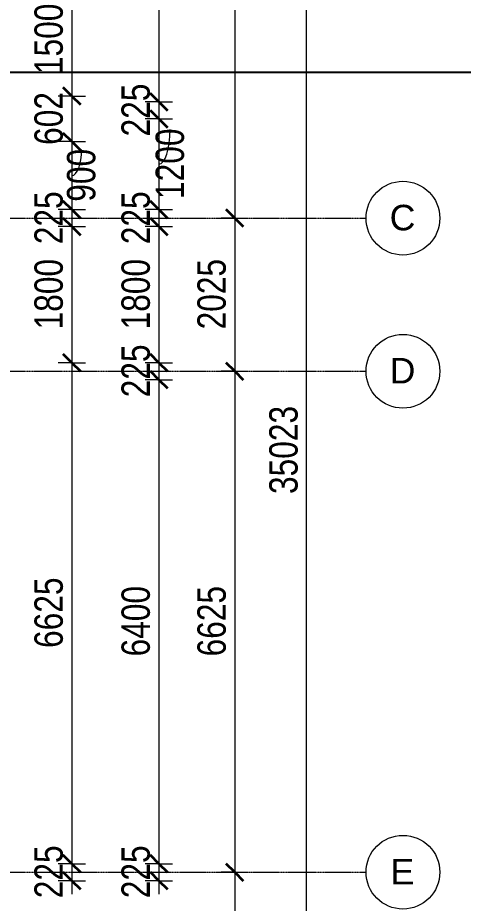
# Model space of a CAD drawing. Header units: millimetres. Extents: x -35190 to 411743, y -233114 to 23872.
# Drawn here: x 42470 to 48356, y -9164 to 2548 of the extents above; entities that cross this region are included whole.
import ezdxf

# ---------------------------------------------------------------- set-up
doc = ezdxf.new("R2010")
doc.units = ezdxf.units.MM
doc.linetypes.add('Grid Line', pattern=[22.225, 12.7, -3.175, 3.175, -3.175])
for name, color, linetype, lineweight in [('A-ANNO-DIMS', 211, 'Continuous', 9), ('A-ANNO-DIMS-75', 211, 'Continuous', 9), ('S-GRID', 1, 'Continuous', 9), ('S-GRID-IDEN', 1, 'Continuous', 9)]:
    doc.layers.add(name, color=color, linetype=linetype, lineweight=lineweight)
doc.styles.add('Arial_2', font='arial.ttf', dxfattribs={"height": 337.5})
doc.styles.add('Arial_3', font='arial.ttf', dxfattribs={"width": 0.8, "height": 375})
doc.dimstyles.new('main_4_5mm', dxfattribs={"dimscale": 304.8, "dimtxt": 382.597275, "dimasz": 0.738189, "dimexe": 0.590551, "dimexo": 0.0625, "dimgap": 0.024606, "dimtad": 1, "dimdec": 0, "dimzin": 0, "dimdsep": 46, "dimtxsty": 'Arial_3', "dimblk1": 'OBLIQUE', "dimblk2": 'OBLIQUE', "dimsah": 1, "dimcen": 0.09, "dimdle": 0.590551, "dimazin": 0, "dimtfac": 1, "dimtdec": 4, "dimtix": 1, "dimtmove": 0, "dimatfit": 3, "dimfxl": 0.590551, "dimfxlon": 1, "dimtvp": 1, "dimtolj": 1, "dimtzin": 0, "dimarcsym": 2})
doc.dimstyles.new('main_4_5mm_1', dxfattribs={"dimscale": 304.8, "dimtxt": 382.597275, "dimasz": 0.738189, "dimexe": 0.590551, "dimexo": 0.0625, "dimgap": 0.024606, "dimtad": 1, "dimdec": 0, "dimzin": 0, "dimdsep": 46, "dimtxsty": 'Arial_3', "dimblk1": 'OBLIQUE', "dimblk2": 'OBLIQUE', "dimsah": 1, "dimcen": 0.09, "dimdle": 0.590551, "dimazin": 0, "dimtfac": 1, "dimtdec": 4, "dimtix": 1, "dimtmove": 1, "dimatfit": 3, "dimfxl": 0.590551, "dimfxlon": 1, "dimtvp": 1, "dimtolj": 1, "dimtzin": 0, "dimarcsym": 2})
doc.dimstyles.new('main_4_5mm_2', dxfattribs={"dimscale": 304.8, "dimtxt": 382.597275, "dimasz": 0.738189, "dimexe": 0.590551, "dimexo": 0.0625, "dimgap": 0.024606, "dimtad": 1, "dimdec": 0, "dimzin": 0, "dimdsep": 46, "dimtxsty": 'Arial_3', "dimblk1": 'OBLIQUE', "dimblk2": 'OBLIQUE', "dimsah": 1, "dimcen": 0.09, "dimdle": 0.590551, "dimazin": 0, "dimtfac": 1, "dimtdec": 4, "dimtix": 1, "dimtmove": 0, "dimatfit": 3, "dimfxl": 0.590551, "dimfxlon": 1, "dimtvp": 1, "dimtolj": 1, "dimtzin": 0, "dimarcsym": 2})

# ---------------------------------------------------------------- blocks, each defined once
blk = doc.blocks.new('Grid - M_Grid Head - Circle-24584-GROUND FLOOR')
at = {"layer": 'S-GRID-IDEN'}
blk.add_circle((0, 0), 6.5, dxfattribs=at)
blk = doc.blocks.new('DIMBLOCK294-GROUND FLOOR')
at = {"layer": 'A-ANNO-DIMS-75', "lineweight": 35, "transparency": 16777216}
for p, q in [((43185, 3012), (43072, 3124)), ((43185, 3012), (43297, 2899)), ((43185, 1512), (43072, 1624)), ((43185, 1512), (43297, 1399))]:
    blk.add_line(p, q, dxfattribs=at)
at = {"layer": 'A-ANNO-DIMS-75', "transparency": 16777216}
for p, q in [((43185, 3012), (43005, 3012)), ((43185, 3012), (43185, 1512)), ((43185, 3012), (43365, 3012)), ((43185, 1512), (43005, 1512)), ((43185, 1512), (43365, 1512))]:
    blk.add_line(p, q, dxfattribs=at)
at = {"layer": 'A-ANNO-DIMS-75', "color": 0, "transparency": 16777216, "insert": (42690, 1803), "char_height": 375, "width": 1101.88, "attachment_point": 1, "rotation": 90, "line_spacing_factor": 0.941778, "style": 'Arial_3'}
blk.add_mtext('1500', dxfattribs=at)
blk = doc.blocks.new('_Oblique')
at = {"color": 0, "linetype": 'ByBlock', "lineweight": -2}
blk.add_line((-0.5, -0.5), (0.5, 0.5), dxfattribs=at)
blk = doc.blocks.new('DIMBLOCK295-GROUND FLOOR')
at = {"layer": 'A-ANNO-DIMS-75', "lineweight": 35, "transparency": 16777216}
for p, q in [((43185, 1512), (43072, 1624)), ((43185, 1512), (43297, 1399)), ((43185, 910), (43072, 1022)), ((43185, 910), (43297, 797))]:
    blk.add_line(p, q, dxfattribs=at)
at = {"layer": 'A-ANNO-DIMS-75', "transparency": 16777216}
for p, q in [((43185, 1512), (43005, 1512)), ((43185, 1512), (43185, 910)), ((43185, 1512), (43365, 1512)), ((43185, 910), (43005, 910)), ((43185, 910), (43365, 910))]:
    blk.add_line(p, q, dxfattribs=at)
at = {"layer": 'A-ANNO-DIMS-75', "color": 0, "transparency": 16777216, "insert": (42690, 866), "char_height": 375, "width": 826.41, "attachment_point": 1, "rotation": 90, "line_spacing_factor": 0.941778, "style": 'Arial_3'}
blk.add_mtext('602', dxfattribs=at)
blk = doc.blocks.new('DIMBLOCK296-GROUND FLOOR')
at = {"layer": 'A-ANNO-DIMS-75', "lineweight": 35, "transparency": 16777216}
for p, q in [((43185, 910), (43072, 1022)), ((43185, 910), (43297, 797)), ((43185, 10), (43072, 122)), ((43185, 10), (43297, -103))]:
    blk.add_line(p, q, dxfattribs=at)
at = {"layer": 'A-ANNO-DIMS-75', "transparency": 16777216}
for p, q in [((43185, 910), (43005, 910)), ((43185, 910), (43185, 10)), ((43185, 910), (43365, 910)), ((43185, 10), (43005, 10)), ((43185, 10), (43365, 10))]:
    blk.add_line(p, q, dxfattribs=at)
blk.add_ellipse((43185, 804), major_axis=(0, 344), ratio=0.371313, start_param=3.141593, end_param=4.712389, dxfattribs=at)
at = {"layer": 'A-ANNO-DIMS-75', "color": 0, "transparency": 16777216, "insert": (43120, 115), "char_height": 375, "width": 826.41, "attachment_point": 1, "rotation": 90, "line_spacing_factor": 0.941778, "style": 'Arial_3'}
blk.add_mtext('900', dxfattribs=at)
blk = doc.blocks.new('DIMBLOCK297-GROUND FLOOR')
at = {"layer": 'A-ANNO-DIMS-75', "lineweight": 35, "transparency": 16777216}
for p, q in [((43185, 10), (43072, 122)), ((43185, 10), (43297, -103)), ((43185, -215), (43072, -103)), ((43185, -215), (43297, -328))]:
    blk.add_line(p, q, dxfattribs=at)
at = {"layer": 'A-ANNO-DIMS-75', "transparency": 16777216}
for p, q in [((43185, 10), (43005, 10)), ((43185, 10), (43185, -215)), ((43185, 10), (43365, 10)), ((43185, -215), (43005, -215)), ((43185, -215), (43365, -215))]:
    blk.add_line(p, q, dxfattribs=at)
at = {"layer": 'A-ANNO-DIMS-75', "color": 0, "transparency": 16777216, "insert": (42690, -447), "char_height": 375, "width": 826.41, "attachment_point": 1, "rotation": 90, "line_spacing_factor": 0.941778, "style": 'Arial_3'}
blk.add_mtext('225', dxfattribs=at)
blk = doc.blocks.new('DIMBLOCK298-GROUND FLOOR')
at = {"layer": 'A-ANNO-DIMS-75', "lineweight": 35, "transparency": 16777216}
for p, q in [((43185, -215), (43072, -103)), ((43185, -215), (43297, -328)), ((43185, -2015), (43072, -1903)), ((43185, -2015), (43297, -2128))]:
    blk.add_line(p, q, dxfattribs=at)
at = {"layer": 'A-ANNO-DIMS-75', "transparency": 16777216}
for p, q in [((43185, -215), (43005, -215)), ((43185, -215), (43185, -2015)), ((43185, -215), (43365, -215)), ((43185, -2015), (43005, -2015)), ((43185, -2015), (43365, -2015))]:
    blk.add_line(p, q, dxfattribs=at)
at = {"layer": 'A-ANNO-DIMS-75', "color": 0, "transparency": 16777216, "insert": (42690, -1574), "char_height": 375, "width": 1101.88, "attachment_point": 1, "rotation": 90, "line_spacing_factor": 0.941778, "style": 'Arial_3'}
blk.add_mtext('1800', dxfattribs=at)
blk = doc.blocks.new('DIMBLOCK299-GROUND FLOOR')
at = {"layer": 'A-ANNO-DIMS-75', "lineweight": 35, "transparency": 16777216}
for p, q in [((43185, -2015), (43072, -1903)), ((43185, -2015), (43297, -2128)), ((43185, -8640), (43072, -8528)), ((43185, -8640), (43297, -8753))]:
    blk.add_line(p, q, dxfattribs=at)
at = {"layer": 'A-ANNO-DIMS-75', "transparency": 16777216}
for p, q in [((43185, -2015), (43005, -2015)), ((43185, -2015), (43185, -8640)), ((43185, -2015), (43365, -2015)), ((43185, -8640), (43005, -8640)), ((43185, -8640), (43365, -8640))]:
    blk.add_line(p, q, dxfattribs=at)
at = {"layer": 'A-ANNO-DIMS-75', "color": 0, "transparency": 16777216, "insert": (42690, -5787), "char_height": 375, "width": 1101.88, "attachment_point": 1, "rotation": 90, "line_spacing_factor": 0.941778, "style": 'Arial_3'}
blk.add_mtext('6625', dxfattribs=at)
blk = doc.blocks.new('DIMBLOCK300-GROUND FLOOR')
at = {"layer": 'A-ANNO-DIMS-75', "lineweight": 35, "transparency": 16777216}
for p, q in [((43185, -8640), (43072, -8528)), ((43185, -8640), (43297, -8753)), ((43185, -8865), (43072, -8753)), ((43185, -8865), (43297, -8978))]:
    blk.add_line(p, q, dxfattribs=at)
at = {"layer": 'A-ANNO-DIMS-75', "transparency": 16777216}
for p, q in [((43185, -8640), (43005, -8640)), ((43185, -8640), (43185, -9045)), ((43185, -8640), (43365, -8640)), ((43185, -8865), (43005, -8865)), ((43185, -8865), (43365, -8865))]:
    blk.add_line(p, q, dxfattribs=at)
at = {"layer": 'A-ANNO-DIMS-75', "color": 0, "transparency": 16777216, "insert": (42690, -9097), "char_height": 375, "width": 826.41, "attachment_point": 1, "rotation": 90, "line_spacing_factor": 0.941778, "style": 'Arial_3'}
blk.add_mtext('225', dxfattribs=at)
blk = doc.blocks.new('DIMBLOCK302-GROUND FLOOR')
at = {"layer": 'A-ANNO-DIMS-75', "lineweight": 35, "transparency": 16777216}
for p, q in [((44335, 14110), (44222, 14222)), ((44335, 14110), (44447, 13997)), ((44335, 1435), (44222, 1547)), ((44335, 1435), (44447, 1322))]:
    blk.add_line(p, q, dxfattribs=at)
at = {"layer": 'A-ANNO-DIMS-75', "transparency": 16777216}
for p, q in [((44335, 14110), (44155, 14110)), ((44335, 14110), (44335, 1435)), ((44335, 14110), (44515, 14110)), ((44335, 1435), (44155, 1435)), ((44335, 1435), (44515, 1435))]:
    blk.add_line(p, q, dxfattribs=at)
at = {"layer": 'A-ANNO-DIMS-75', "color": 0, "transparency": 16777216, "insert": (43840, 7198), "char_height": 375, "width": 1377.35, "attachment_point": 1, "rotation": 90, "line_spacing_factor": 0.941778, "style": 'Arial_3'}
blk.add_mtext('12675', dxfattribs=at)
blk = doc.blocks.new('DIMBLOCK303-GROUND FLOOR')
at = {"layer": 'A-ANNO-DIMS-75', "lineweight": 35, "transparency": 16777216}
for p, q in [((44335, 1435), (44222, 1547)), ((44335, 1435), (44447, 1322)), ((44335, 1210), (44222, 1322)), ((44335, 1210), (44447, 1097))]:
    blk.add_line(p, q, dxfattribs=at)
at = {"layer": 'A-ANNO-DIMS-75', "transparency": 16777216}
for p, q in [((44335, 1435), (44155, 1435)), ((44335, 1435), (44335, 1210)), ((44335, 1435), (44515, 1435)), ((44335, 1210), (44155, 1210)), ((44335, 1210), (44515, 1210))]:
    blk.add_line(p, q, dxfattribs=at)
at = {"layer": 'A-ANNO-DIMS-75', "color": 0, "transparency": 16777216, "insert": (43840, 978), "char_height": 375, "width": 826.41, "attachment_point": 1, "rotation": 90, "line_spacing_factor": 0.941778, "style": 'Arial_3'}
blk.add_mtext('225', dxfattribs=at)
blk = doc.blocks.new('DIMBLOCK304-GROUND FLOOR')
at = {"layer": 'A-ANNO-DIMS-75', "lineweight": 35, "transparency": 16777216}
for p, q in [((44335, 1210), (44222, 1322)), ((44335, 1210), (44447, 1097)), ((44335, 10), (44222, 122)), ((44335, 10), (44447, -103))]:
    blk.add_line(p, q, dxfattribs=at)
at = {"layer": 'A-ANNO-DIMS-75', "transparency": 16777216}
for p, q in [((44335, 1210), (44155, 1210)), ((44335, 1210), (44335, 10)), ((44335, 1210), (44515, 1210)), ((44335, 10), (44155, 10)), ((44335, 10), (44515, 10))]:
    blk.add_line(p, q, dxfattribs=at)
blk.add_ellipse((44335, 1069), major_axis=(0, 459), ratio=0.32362, start_param=3.141593, end_param=4.712389, dxfattribs=at)
at = {"layer": 'A-ANNO-DIMS-75', "color": 0, "transparency": 16777216, "insert": (44291, 151), "char_height": 375, "width": 1101.88, "attachment_point": 1, "rotation": 90, "line_spacing_factor": 0.941778, "style": 'Arial_3'}
blk.add_mtext('1200', dxfattribs=at)
blk = doc.blocks.new('DIMBLOCK305-GROUND FLOOR')
at = {"layer": 'A-ANNO-DIMS-75', "lineweight": 35, "transparency": 16777216}
for p, q in [((44335, 10), (44222, 122)), ((44335, 10), (44447, -103)), ((44335, -215), (44222, -103)), ((44335, -215), (44447, -328))]:
    blk.add_line(p, q, dxfattribs=at)
at = {"layer": 'A-ANNO-DIMS-75', "transparency": 16777216}
for p, q in [((44335, 10), (44155, 10)), ((44335, 10), (44335, -215)), ((44335, 10), (44515, 10)), ((44335, -215), (44155, -215)), ((44335, -215), (44515, -215))]:
    blk.add_line(p, q, dxfattribs=at)
at = {"layer": 'A-ANNO-DIMS-75', "color": 0, "transparency": 16777216, "insert": (43840, -447), "char_height": 375, "width": 826.41, "attachment_point": 1, "rotation": 90, "line_spacing_factor": 0.941778, "style": 'Arial_3'}
blk.add_mtext('225', dxfattribs=at)
blk = doc.blocks.new('DIMBLOCK306-GROUND FLOOR')
at = {"layer": 'A-ANNO-DIMS-75', "lineweight": 35, "transparency": 16777216}
for p, q in [((44335, -215), (44222, -103)), ((44335, -215), (44447, -328)), ((44335, -2015), (44222, -1903)), ((44335, -2015), (44447, -2128))]:
    blk.add_line(p, q, dxfattribs=at)
at = {"layer": 'A-ANNO-DIMS-75', "transparency": 16777216}
for p, q in [((44335, -215), (44155, -215)), ((44335, -215), (44335, -2015)), ((44335, -215), (44515, -215)), ((44335, -2015), (44155, -2015)), ((44335, -2015), (44515, -2015))]:
    blk.add_line(p, q, dxfattribs=at)
at = {"layer": 'A-ANNO-DIMS-75', "color": 0, "transparency": 16777216, "insert": (43840, -1574), "char_height": 375, "width": 1101.88, "attachment_point": 1, "rotation": 90, "line_spacing_factor": 0.941778, "style": 'Arial_3'}
blk.add_mtext('1800', dxfattribs=at)
blk = doc.blocks.new('DIMBLOCK307-GROUND FLOOR')
at = {"layer": 'A-ANNO-DIMS-75', "lineweight": 35, "transparency": 16777216}
for p, q in [((44335, -2015), (44222, -1903)), ((44335, -2015), (44447, -2128)), ((44335, -2240), (44222, -2128)), ((44335, -2240), (44447, -2353))]:
    blk.add_line(p, q, dxfattribs=at)
at = {"layer": 'A-ANNO-DIMS-75', "transparency": 16777216}
for p, q in [((44335, -2015), (44155, -2015)), ((44335, -2015), (44335, -2240)), ((44335, -2015), (44515, -2015)), ((44335, -2240), (44155, -2240)), ((44335, -2240), (44515, -2240))]:
    blk.add_line(p, q, dxfattribs=at)
at = {"layer": 'A-ANNO-DIMS-75', "color": 0, "transparency": 16777216, "insert": (43840, -2472), "char_height": 375, "width": 826.41, "attachment_point": 1, "rotation": 90, "line_spacing_factor": 0.941778, "style": 'Arial_3'}
blk.add_mtext('225', dxfattribs=at)
blk = doc.blocks.new('DIMBLOCK308-GROUND FLOOR')
at = {"layer": 'A-ANNO-DIMS-75', "lineweight": 35, "transparency": 16777216}
for p, q in [((44335, -2240), (44222, -2128)), ((44335, -2240), (44447, -2353)), ((44335, -8640), (44222, -8528)), ((44335, -8640), (44447, -8753))]:
    blk.add_line(p, q, dxfattribs=at)
at = {"layer": 'A-ANNO-DIMS-75', "transparency": 16777216}
for p, q in [((44335, -2240), (44155, -2240)), ((44335, -2240), (44335, -8640)), ((44335, -2240), (44515, -2240)), ((44335, -8640), (44155, -8640)), ((44335, -8640), (44515, -8640))]:
    blk.add_line(p, q, dxfattribs=at)
at = {"layer": 'A-ANNO-DIMS-75', "color": 0, "transparency": 16777216, "insert": (43840, -5899), "char_height": 375, "width": 1101.88, "attachment_point": 1, "rotation": 90, "line_spacing_factor": 0.941778, "style": 'Arial_3'}
blk.add_mtext('6400', dxfattribs=at)
blk = doc.blocks.new('DIMBLOCK309-GROUND FLOOR')
at = {"layer": 'A-ANNO-DIMS-75', "lineweight": 35, "transparency": 16777216}
for p, q in [((44335, -8640), (44222, -8528)), ((44335, -8640), (44447, -8753)), ((44335, -8865), (44222, -8753)), ((44335, -8865), (44447, -8978))]:
    blk.add_line(p, q, dxfattribs=at)
at = {"layer": 'A-ANNO-DIMS-75', "transparency": 16777216}
for p, q in [((44335, -8640), (44155, -8640)), ((44335, -8640), (44335, -9045)), ((44335, -8640), (44515, -8640)), ((44335, -8865), (44155, -8865)), ((44335, -8865), (44515, -8865))]:
    blk.add_line(p, q, dxfattribs=at)
at = {"layer": 'A-ANNO-DIMS-75', "color": 0, "transparency": 16777216, "insert": (43840, -9097), "char_height": 375, "width": 826.41, "attachment_point": 1, "rotation": 90, "line_spacing_factor": 0.941778, "style": 'Arial_3'}
blk.add_mtext('225', dxfattribs=at)
blk = doc.blocks.new('DIMBLOCK311-GROUND FLOOR')
at = {"layer": 'A-ANNO-DIMS-75', "lineweight": 35, "transparency": 16777216}
for p, q in [((45337, 6422), (45225, 6535)), ((45337, 6422), (45450, 6310)), ((45337, -103), (45225, 10)), ((45337, -103), (45450, -215))]:
    blk.add_line(p, q, dxfattribs=at)
at = {"layer": 'A-ANNO-DIMS-75', "transparency": 16777216}
for p, q in [((45337, 6422), (45157, 6422)), ((45337, 6422), (45337, -103)), ((45337, 6422), (45517, 6422)), ((45337, -103), (45157, -103)), ((45337, -103), (45517, -103))]:
    blk.add_line(p, q, dxfattribs=at)
at = {"layer": 'A-ANNO-DIMS-75', "color": 0, "transparency": 16777216, "insert": (44843, 2701), "char_height": 375, "width": 1101.88, "attachment_point": 1, "rotation": 90, "line_spacing_factor": 0.941778, "style": 'Arial_3'}
blk.add_mtext('6525', dxfattribs=at)
blk = doc.blocks.new('DIMBLOCK312-GROUND FLOOR')
at = {"layer": 'A-ANNO-DIMS-75', "lineweight": 35, "transparency": 16777216}
for p, q in [((45337, -103), (45225, 10)), ((45337, -103), (45450, -215)), ((45337, -2128), (45225, -2015)), ((45337, -2128), (45450, -2240))]:
    blk.add_line(p, q, dxfattribs=at)
at = {"layer": 'A-ANNO-DIMS-75', "transparency": 16777216}
for p, q in [((45337, -103), (45157, -103)), ((45337, -103), (45337, -2128)), ((45337, -103), (45517, -103)), ((45337, -2128), (45157, -2128)), ((45337, -2128), (45517, -2128))]:
    blk.add_line(p, q, dxfattribs=at)
at = {"layer": 'A-ANNO-DIMS-75', "color": 0, "transparency": 16777216, "insert": (44843, -1574), "char_height": 375, "width": 1101.88, "attachment_point": 1, "rotation": 90, "line_spacing_factor": 0.941778, "style": 'Arial_3'}
blk.add_mtext('2025', dxfattribs=at)
blk = doc.blocks.new('DIMBLOCK313-GROUND FLOOR')
at = {"layer": 'A-ANNO-DIMS-75', "lineweight": 35, "transparency": 16777216}
for p, q in [((45337, -2128), (45225, -2015)), ((45337, -2128), (45450, -2240)), ((45337, -8753), (45225, -8640)), ((45337, -8753), (45450, -8865))]:
    blk.add_line(p, q, dxfattribs=at)
at = {"layer": 'A-ANNO-DIMS-75', "transparency": 16777216}
for p, q in [((45337, -2128), (45157, -2128)), ((45337, -2128), (45337, -8753)), ((45337, -2128), (45517, -2128)), ((45337, -8753), (45157, -8753)), ((45337, -8753), (45517, -8753))]:
    blk.add_line(p, q, dxfattribs=at)
at = {"layer": 'A-ANNO-DIMS-75', "color": 0, "transparency": 16777216, "insert": (44843, -5899), "char_height": 375, "width": 1101.88, "attachment_point": 1, "rotation": 90, "line_spacing_factor": 0.941778, "style": 'Arial_3'}
blk.add_mtext('6625', dxfattribs=at)
blk = doc.blocks.new('DIMBLOCK314-GROUND FLOOR')
at = {"layer": 'A-ANNO-DIMS-75', "lineweight": 35, "transparency": 16777216}
for p, q in [((45337, -8753), (45225, -8640)), ((45337, -8753), (45450, -8865)), ((45337, -12246), (45225, -12133)), ((45337, -12246), (45450, -12358))]:
    blk.add_line(p, q, dxfattribs=at)
at = {"layer": 'A-ANNO-DIMS-75', "transparency": 16777216}
for p, q in [((45337, -8753), (45157, -8753)), ((45337, -8753), (45337, -12246)), ((45337, -8753), (45517, -8753)), ((45337, -12246), (45157, -12246)), ((45337, -12246), (45517, -12246))]:
    blk.add_line(p, q, dxfattribs=at)
at = {"layer": 'A-ANNO-DIMS-75', "color": 0, "transparency": 16777216, "insert": (44843, -10958), "char_height": 375, "width": 1101.88, "attachment_point": 1, "rotation": 90, "line_spacing_factor": 0.941778, "style": 'Arial_3'}
blk.add_mtext('3493', dxfattribs=at)
blk = doc.blocks.new('DIMBLOCK316-GROUND FLOOR')
at = {"layer": 'A-ANNO-DIMS-75', "lineweight": 35, "transparency": 16777216}
for p, q in [((46287, 14335), (46175, 14447)), ((46287, 14335), (46400, 14222)), ((46287, -20688), (46175, -20576)), ((46287, -20688), (46400, -20801))]:
    blk.add_line(p, q, dxfattribs=at)
at = {"layer": 'A-ANNO-DIMS-75', "transparency": 16777216}
for p, q in [((46287, -20868), (46287, 14515)), ((46287, 14335), (46107, 14335)), ((46287, 14335), (46467, 14335)), ((46287, -20688), (46107, -20688)), ((46287, -20688), (46467, -20688))]:
    blk.add_line(p, q, dxfattribs=at)
at = {"layer": 'A-ANNO-DIMS-75', "color": 0, "transparency": 16777216, "insert": (45793, -3751), "char_height": 375, "width": 1377.35, "attachment_point": 1, "rotation": 90, "line_spacing_factor": 0.941778, "style": 'Arial_3'}
blk.add_mtext('35023', dxfattribs=at)

msp = doc.modelspace()

# ---------------------------------------------------------------- linework, layer by layer
msp.add_line((-29362.6, 1827.7), (58473.6, 1827.7))
at = {"layer": 'S-GRID', "linetype": 'Grid Line'}
for p, q in [((-16035.3, -102.8), (47071.4, -102.8)), ((-16035.3, -2127.8), (47071.4, -2127.8)), ((-16035.3, -8752.8), (47071.4, -8752.8))]:
    msp.add_line(p, q, dxfattribs=at)

# ---------------------------------------------------------------- block references
at = {"layer": 'S-GRID-IDEN', "xscale": 74.99999999999996, "yscale": 74.99999999999996, "zscale": 74.99999999999996, "rotation": 269.9999999999994}
for p in [(47558.9, -102.8), (47558.9, -2127.8), (47558.9, -8752.8)]:
    msp.add_blockref('Grid - M_Grid Head - Circle-24584-GROUND FLOOR', p, dxfattribs=at)

# ---------------------------------------------------------------- dimensions: what is measured, and where the dimension line sits
at = {"layer": 'A-ANNO-DIMS'}
for base, p1, p2, dimstyle, override, picture, middle in [((46287.1, 14334.7), (46107.1, -20688.3), (46107.1, 14334.7), 'main_4_5mm_2', {"dimpost": '<>', "dimfxl": 35023}, 'DIMBLOCK316-GROUND FLOOR', (46088, -3176.8)), ((44334.8, 1434.7), (44154.8, 14109.7), (44154.8, 1434.7), 'main_4_5mm', {"dimpost": '<>', "dimfxl": 12675}, 'DIMBLOCK302-GROUND FLOOR', (44135.8, 7772.2)), ((45337.1, -102.8), (45517.1, 6422.2), (45517.1, -102.8), 'main_4_5mm_2', {"dimpost": '<>', "dimfxl": 6525}, 'DIMBLOCK311-GROUND FLOOR', (45138.1, 3159.7)), ((43184.8, 1511.7), (43004.8, 3011.7), (43004.8, 1511.7), 'main_4_5mm', {"dimpost": '<>', "dimfxl": 1500}, 'DIMBLOCK294-GROUND FLOOR', (42985.8, 2261.7)), ((44334.8, 1209.7), (44154.8, 1434.7), (44154.8, 1209.7), 'main_4_5mm_2', {"dimpost": '<>', "dimfxl": 225}, 'DIMBLOCK303-GROUND FLOOR', (44135.8, 1322.2)), ((43184.8, 909.7), (43004.8, 1511.7), (43004.8, 909.7), 'main_4_5mm', {"dimpost": '<>', "dimfxl": 602}, 'DIMBLOCK295-GROUND FLOOR', (42985.8, 1210.7)), ((43184.8, -215.3), (43004.8, 9.7), (43004.8, -215.3), 'main_4_5mm', {"dimpost": '<>', "dimfxl": 225}, 'DIMBLOCK297-GROUND FLOOR', (42985.8, -102.8)), ((44334.8, -215.3), (44154.8, 9.7), (44154.8, -215.3), 'main_4_5mm_2', {"dimpost": '<>', "dimfxl": 225}, 'DIMBLOCK305-GROUND FLOOR', (44135.8, -102.8)), ((45337.1, -2127.8), (45517.1, -102.8), (45517.1, -2127.8), 'main_4_5mm_2', {"dimpost": '<>', "dimfxl": 2025}, 'DIMBLOCK312-GROUND FLOOR', (45138.1, -1115.3)), ((43184.8, -2015.3), (43004.8, -215.3), (43004.8, -2015.3), 'main_4_5mm', {"dimpost": '<>', "dimfxl": 1800}, 'DIMBLOCK298-GROUND FLOOR', (42985.8, -1115.3)), ((44334.8, -2015.3), (44154.8, -215.3), (44154.8, -2015.3), 'main_4_5mm_2', {"dimpost": '<>', "dimfxl": 1800}, 'DIMBLOCK306-GROUND FLOOR', (44135.8, -1115.3)), ((44334.8, -2240.3), (44154.8, -2015.3), (44154.8, -2240.3), 'main_4_5mm_2', {"dimpost": '<>', "dimfxl": 225}, 'DIMBLOCK307-GROUND FLOOR', (44135.8, -2127.8)), ((43184.8, -8640.3), (43004.8, -2015.3), (43004.8, -8640.3), 'main_4_5mm', {"dimpost": '<>', "dimfxl": 6625}, 'DIMBLOCK299-GROUND FLOOR', (42985.8, -5327.8)), ((45337.1, -8752.8), (45517.1, -2127.8), (45517.1, -8752.8), 'main_4_5mm_2', {"dimpost": '<>', "dimfxl": 6625}, 'DIMBLOCK313-GROUND FLOOR', (45138.1, -5440.3)), ((44334.8, -8640.3), (44154.8, -2240.3), (44154.8, -8640.3), 'main_4_5mm_2', {"dimpost": '<>', "dimfxl": 6400}, 'DIMBLOCK308-GROUND FLOOR', (44135.8, -5440.3)), ((43184.8, -8865.3), (43004.8, -8640.3), (43004.8, -8865.3), 'main_4_5mm', {"dimpost": '<>', "dimfxl": 225}, 'DIMBLOCK300-GROUND FLOOR', (42985.8, -8752.8)), ((44334.8, -8865.3), (44154.8, -8640.3), (44154.8, -8865.3), 'main_4_5mm_2', {"dimpost": '<>', "dimfxl": 225}, 'DIMBLOCK309-GROUND FLOOR', (44135.8, -8752.8)), ((45337.1, -12245.8), (45517.1, -8752.8), (45517.1, -12245.8), 'main_4_5mm_2', {"dimpost": '<>', "dimfxl": 3493}, 'DIMBLOCK314-GROUND FLOOR', (45138, -10499.3))]:
    dim = msp.add_linear_dim(base=base, p1=p1, p2=p2, angle=90, dimstyle=dimstyle, override=override, dxfattribs=at)
    dim.commit()
    dim.dimension.update_dxf_attribs({"geometry": picture, "text_midpoint": middle})
for base, p1, p2, override, picture, middle in [((44334.8, 9.7), (44154.8, 1209.7), (44154.8, 9.7), {"dimpost": '<>', "dimfxl": 1200}, 'DIMBLOCK304-GROUND FLOOR', (44540.8, 701.5)), ((43184.8, 9.7), (43004.8, 909.7), (43004.8, 9.7), {"dimpost": '<>', "dimfxl": 900}, 'DIMBLOCK296-GROUND FLOOR', (43370.1, 528.5))]:
    dim = msp.add_linear_dim(base=base, p1=p1, p2=p2, angle=90, dimstyle='main_4_5mm_1', override=override, dxfattribs=at)
    dim.commit()
    dim.dimension.update_dxf_attribs({"geometry": picture, "text_midpoint": middle, "dimtype": 160, "text_rotation": 90})

# ---------------------------------------------------------------- next in the draw order: texts
at = {"layer": 'S-GRID-IDEN', "char_height": 337.5, "attachment_point": 1, "style": 'Arial_2', "bg_fill": 3, "box_fill_scale": 1.25, "bg_fill_color": 256, "bg_fill_true_color": 13158600, "bg_fill_transparency": 0}
for s, insert, width in [('C', (47383.3, 73.6), 414.873), ('D', (47383.3, -1951.4), 414.873), ('E', (47395.7, -8576.4), 384.81)]:
    msp.add_mtext(s, dxfattribs=dict(at, insert=insert, width=width))

doc.saveas('drawing.dxf')
